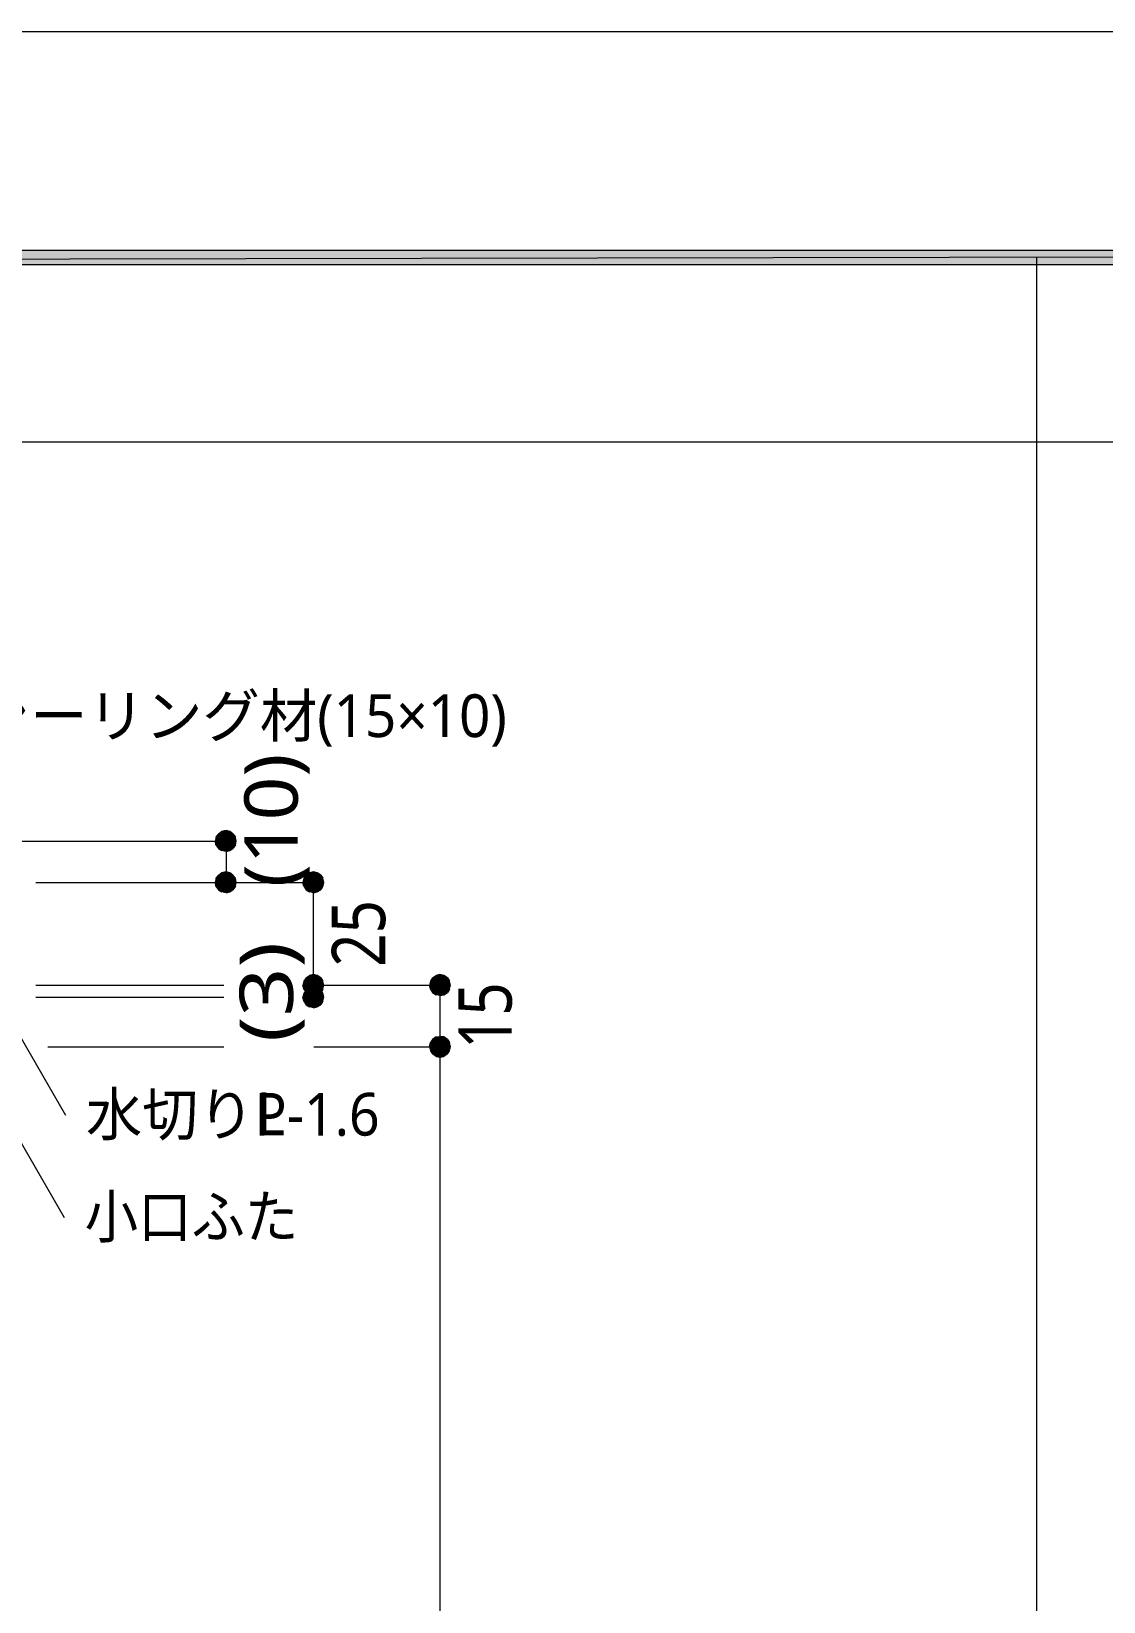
# Model space of a CAD drawing. Header units: millimetres. Extents: x 0 to 420, y 0 to 297.
# Drawn here: x 161.2 to 213.4, y 220.6 to 297 of the extents above; entities that cross this region are included whole.
import ezdxf
from ezdxf.enums import TextEntityAlignment as Align

# ---------------------------------------------------------------- set-up
doc = ezdxf.new("R2010")
doc.units = ezdxf.units.MM
doc.styles.add('kst32b', font='NotoSansJP-Variable.ttf')

msp = doc.modelspace()

# ---------------------------------------------------------------- hatches: boundary and pattern name
h = msp.add_hatch(color=7)
h.paths.add_polyline_path([(394.166, 285.623), (394.166, 286.321), (26.183, 285.623), (394.166, 285.623)])
h.paths.add_polyline_path([(394.166, 286.321), (26.183, 285.623), (26.183, 286.321), (394.166, 286.321)])
h = msp.add_hatch(color=7)
h.paths.add_polyline_path([(170.222, 257.768), (170.201, 257.577), (170.709, 257.577), (170.222, 257.768)])
h.paths.add_polyline_path([(170.201, 257.577), (170.709, 257.577), (170.222, 257.387), (170.201, 257.577)])
h.paths.add_polyline_path([(170.709, 257.577), (170.222, 257.387), (170.349, 257.217), (170.709, 257.577)])
h = msp.add_hatch(color=7)
h.paths.add_polyline_path([(170.709, 258.085), (170.497, 258.043), (170.709, 257.577), (170.709, 258.085)])
h.paths.add_polyline_path([(170.497, 258.043), (170.709, 257.577), (170.349, 257.937), (170.497, 258.043)])
h.paths.add_polyline_path([(170.709, 257.577), (170.349, 257.937), (170.222, 257.768), (170.709, 257.577)])
h = msp.add_hatch(color=7)
h.paths.add_polyline_path([(170.349, 257.217), (170.497, 257.112), (170.709, 257.577), (170.349, 257.217)])
h.paths.add_polyline_path([(170.497, 257.112), (170.709, 257.577), (170.709, 257.069), (170.497, 257.112)])
h.paths.add_polyline_path([(170.709, 257.577), (170.709, 257.069), (170.9, 257.112), (170.709, 257.577)])
for points in [[(170.9, 258.043), (170.709, 258.085), (170.709, 257.577), (170.9, 258.043)], [(170.9, 256.032), (170.709, 256.074), (170.709, 255.566), (170.9, 256.032)], [(175.154, 256.032), (174.964, 256.074), (174.964, 255.566), (175.154, 256.032)], [(175.154, 251.037), (174.964, 251.079), (174.964, 250.571), (175.154, 251.037)], [(181.314, 251.037), (181.123, 251.079), (181.123, 250.571), (181.314, 251.037)], [(175.154, 250.444), (174.964, 250.486), (174.964, 249.978), (175.154, 250.444)], [(181.589, 247.375), (181.631, 247.565), (181.123, 247.565), (181.589, 247.375)]]:
    msp.add_hatch(color=7).paths.add_polyline_path(points)
h = msp.add_hatch(color=7)
h.paths.add_polyline_path([(171.196, 257.577), (171.175, 257.768), (170.709, 257.577), (171.196, 257.577)])
h.paths.add_polyline_path([(171.175, 257.768), (170.709, 257.577), (171.048, 257.937), (171.175, 257.768)])
h.paths.add_polyline_path([(170.709, 257.577), (171.048, 257.937), (170.9, 258.043), (170.709, 257.577)])
h = msp.add_hatch(color=7)
h.paths.add_polyline_path([(170.9, 257.112), (171.048, 257.217), (170.709, 257.577), (170.9, 257.112)])
h.paths.add_polyline_path([(171.048, 257.217), (170.709, 257.577), (171.175, 257.387), (171.048, 257.217)])
h.paths.add_polyline_path([(170.709, 257.577), (171.175, 257.387), (171.196, 257.577), (170.709, 257.577)])
h = msp.add_hatch(color=7)
h.paths.add_polyline_path([(170.709, 256.074), (170.497, 256.032), (170.709, 255.566), (170.709, 256.074)])
h.paths.add_polyline_path([(170.497, 256.032), (170.709, 255.566), (170.349, 255.926), (170.497, 256.032)])
h.paths.add_polyline_path([(170.709, 255.566), (170.349, 255.926), (170.222, 255.778), (170.709, 255.566)])
h = msp.add_hatch(color=7)
h.paths.add_polyline_path([(171.196, 255.566), (171.175, 255.778), (170.709, 255.566), (171.196, 255.566)])
h.paths.add_polyline_path([(171.175, 255.778), (170.709, 255.566), (171.048, 255.926), (171.175, 255.778)])
h.paths.add_polyline_path([(170.709, 255.566), (171.048, 255.926), (170.9, 256.032), (170.709, 255.566)])
h = msp.add_hatch(color=7)
h.paths.add_polyline_path([(174.964, 256.074), (174.773, 256.032), (174.964, 255.566), (174.964, 256.074)])
h.paths.add_polyline_path([(174.773, 256.032), (174.964, 255.566), (174.604, 255.926), (174.773, 256.032)])
h.paths.add_polyline_path([(174.964, 255.566), (174.604, 255.926), (174.498, 255.778), (174.964, 255.566)])
h = msp.add_hatch(color=7)
h.paths.add_polyline_path([(175.472, 255.566), (175.429, 255.778), (174.964, 255.566), (175.472, 255.566)])
h.paths.add_polyline_path([(175.429, 255.778), (174.964, 255.566), (175.324, 255.926), (175.429, 255.778)])
h.paths.add_polyline_path([(174.964, 255.566), (175.324, 255.926), (175.154, 256.032), (174.964, 255.566)])
h = msp.add_hatch(color=7)
h.paths.add_polyline_path([(170.222, 255.778), (170.201, 255.566), (170.709, 255.566), (170.222, 255.778)])
h.paths.add_polyline_path([(170.201, 255.566), (170.709, 255.566), (170.222, 255.376), (170.201, 255.566)])
h.paths.add_polyline_path([(170.709, 255.566), (170.222, 255.376), (170.349, 255.206), (170.709, 255.566)])
h = msp.add_hatch(color=7)
h.paths.add_polyline_path([(170.349, 255.206), (170.497, 255.101), (170.709, 255.566), (170.349, 255.206)])
h.paths.add_polyline_path([(170.497, 255.101), (170.709, 255.566), (170.709, 255.058), (170.497, 255.101)])
h.paths.add_polyline_path([(170.709, 255.566), (170.709, 255.058), (170.9, 255.101), (170.709, 255.566)])
h = msp.add_hatch(color=7)
h.paths.add_polyline_path([(170.9, 255.101), (171.048, 255.206), (170.709, 255.566), (170.9, 255.101)])
h.paths.add_polyline_path([(171.048, 255.206), (170.709, 255.566), (171.175, 255.376), (171.048, 255.206)])
h.paths.add_polyline_path([(170.709, 255.566), (171.175, 255.376), (171.196, 255.566), (170.709, 255.566)])
h = msp.add_hatch(color=7)
h.paths.add_polyline_path([(174.498, 255.778), (174.456, 255.566), (174.964, 255.566), (174.498, 255.778)])
h.paths.add_polyline_path([(174.456, 255.566), (174.964, 255.566), (174.498, 255.376), (174.456, 255.566)])
h.paths.add_polyline_path([(174.964, 255.566), (174.498, 255.376), (174.604, 255.206), (174.964, 255.566)])
h = msp.add_hatch(color=7)
h.paths.add_polyline_path([(174.604, 255.206), (174.773, 255.101), (174.964, 255.566), (174.604, 255.206)])
h.paths.add_polyline_path([(174.773, 255.101), (174.964, 255.566), (174.964, 255.058), (174.773, 255.101)])
h.paths.add_polyline_path([(174.964, 255.566), (174.964, 255.058), (175.154, 255.101), (174.964, 255.566)])
h = msp.add_hatch(color=7)
h.paths.add_polyline_path([(175.154, 255.101), (175.324, 255.206), (174.964, 255.566), (175.154, 255.101)])
h.paths.add_polyline_path([(175.324, 255.206), (174.964, 255.566), (175.429, 255.376), (175.324, 255.206)])
h.paths.add_polyline_path([(174.964, 255.566), (175.429, 255.376), (175.472, 255.566), (174.964, 255.566)])
h = msp.add_hatch(color=7)
h.paths.add_polyline_path([(174.498, 250.762), (174.456, 250.571), (174.964, 250.571), (174.498, 250.762)])
h.paths.add_polyline_path([(174.456, 250.571), (174.964, 250.571), (174.498, 250.38), (174.456, 250.571)])
h.paths.add_polyline_path([(174.964, 250.571), (174.498, 250.38), (174.604, 250.211), (174.964, 250.571)])
h = msp.add_hatch(color=7)
h.paths.add_polyline_path([(174.964, 251.079), (174.773, 251.037), (174.964, 250.571), (174.964, 251.079)])
h.paths.add_polyline_path([(174.773, 251.037), (174.964, 250.571), (174.604, 250.931), (174.773, 251.037)])
h.paths.add_polyline_path([(174.964, 250.571), (174.604, 250.931), (174.498, 250.762), (174.964, 250.571)])
h = msp.add_hatch(color=7)
h.paths.add_polyline_path([(174.604, 250.211), (174.773, 250.105), (174.964, 250.571), (174.604, 250.211)])
h.paths.add_polyline_path([(174.773, 250.105), (174.964, 250.571), (174.964, 250.063), (174.773, 250.105)])
h.paths.add_polyline_path([(174.964, 250.571), (174.964, 250.063), (175.154, 250.105), (174.964, 250.571)])
h = msp.add_hatch(color=7)
h.paths.add_polyline_path([(175.472, 250.571), (175.429, 250.762), (174.964, 250.571), (175.472, 250.571)])
h.paths.add_polyline_path([(175.429, 250.762), (174.964, 250.571), (175.324, 250.931), (175.429, 250.762)])
h.paths.add_polyline_path([(174.964, 250.571), (175.324, 250.931), (175.154, 251.037), (174.964, 250.571)])
h = msp.add_hatch(color=7)
h.paths.add_polyline_path([(175.154, 250.105), (175.324, 250.211), (174.964, 250.571), (175.154, 250.105)])
h.paths.add_polyline_path([(175.324, 250.211), (174.964, 250.571), (175.429, 250.38), (175.324, 250.211)])
h.paths.add_polyline_path([(174.964, 250.571), (175.429, 250.38), (175.472, 250.571), (174.964, 250.571)])
h = msp.add_hatch(color=7)
h.paths.add_polyline_path([(180.658, 250.762), (180.615, 250.571), (181.123, 250.571), (180.658, 250.762)])
h.paths.add_polyline_path([(180.615, 250.571), (181.123, 250.571), (180.658, 250.38), (180.615, 250.571)])
h.paths.add_polyline_path([(181.123, 250.571), (180.658, 250.38), (180.763, 250.211), (181.123, 250.571)])
h = msp.add_hatch(color=7)
h.paths.add_polyline_path([(181.123, 251.079), (180.933, 251.037), (181.123, 250.571), (181.123, 251.079)])
h.paths.add_polyline_path([(180.933, 251.037), (181.123, 250.571), (180.763, 250.931), (180.933, 251.037)])
h.paths.add_polyline_path([(181.123, 250.571), (180.763, 250.931), (180.658, 250.762), (181.123, 250.571)])
h = msp.add_hatch(color=7)
h.paths.add_polyline_path([(180.763, 250.211), (180.933, 250.105), (181.123, 250.571), (180.763, 250.211)])
h.paths.add_polyline_path([(180.933, 250.105), (181.123, 250.571), (181.123, 250.063), (180.933, 250.105)])
h.paths.add_polyline_path([(181.123, 250.571), (181.123, 250.063), (181.314, 250.105), (181.123, 250.571)])
h = msp.add_hatch(color=7)
h.paths.add_polyline_path([(181.631, 250.571), (181.589, 250.762), (181.123, 250.571), (181.631, 250.571)])
h.paths.add_polyline_path([(181.589, 250.762), (181.123, 250.571), (181.483, 250.931), (181.589, 250.762)])
h.paths.add_polyline_path([(181.123, 250.571), (181.483, 250.931), (181.314, 251.037), (181.123, 250.571)])
h = msp.add_hatch(color=7)
h.paths.add_polyline_path([(181.314, 250.105), (181.483, 250.211), (181.123, 250.571), (181.314, 250.105)])
h.paths.add_polyline_path([(181.483, 250.211), (181.123, 250.571), (181.589, 250.38), (181.483, 250.211)])
h.paths.add_polyline_path([(181.123, 250.571), (181.589, 250.38), (181.631, 250.571), (181.123, 250.571)])
h = msp.add_hatch(color=7)
h.paths.add_polyline_path([(174.498, 250.169), (174.456, 249.978), (174.964, 249.978), (174.498, 250.169)])
h.paths.add_polyline_path([(174.456, 249.978), (174.964, 249.978), (174.498, 249.788), (174.456, 249.978)])
h.paths.add_polyline_path([(174.964, 249.978), (174.498, 249.788), (174.604, 249.618), (174.964, 249.978)])
h = msp.add_hatch(color=7)
h.paths.add_polyline_path([(174.964, 250.486), (174.773, 250.444), (174.964, 249.978), (174.964, 250.486)])
h.paths.add_polyline_path([(174.773, 250.444), (174.964, 249.978), (174.604, 250.338), (174.773, 250.444)])
h.paths.add_polyline_path([(174.964, 249.978), (174.604, 250.338), (174.498, 250.169), (174.964, 249.978)])
h = msp.add_hatch(color=7)
h.paths.add_polyline_path([(174.604, 249.618), (174.773, 249.513), (174.964, 249.978), (174.604, 249.618)])
h.paths.add_polyline_path([(174.773, 249.513), (174.964, 249.978), (174.964, 249.47), (174.773, 249.513)])
h.paths.add_polyline_path([(174.964, 249.978), (174.964, 249.47), (175.154, 249.513), (174.964, 249.978)])
h = msp.add_hatch(color=7)
h.paths.add_polyline_path([(175.472, 249.978), (175.429, 250.169), (174.964, 249.978), (175.472, 249.978)])
h.paths.add_polyline_path([(175.429, 250.169), (174.964, 249.978), (175.324, 250.338), (175.429, 250.169)])
h.paths.add_polyline_path([(174.964, 249.978), (175.324, 250.338), (175.154, 250.444), (174.964, 249.978)])
h = msp.add_hatch(color=7)
h.paths.add_polyline_path([(175.154, 249.513), (175.324, 249.618), (174.964, 249.978), (175.154, 249.513)])
h.paths.add_polyline_path([(175.324, 249.618), (174.964, 249.978), (175.429, 249.788), (175.324, 249.618)])
h.paths.add_polyline_path([(174.964, 249.978), (175.429, 249.788), (175.472, 249.978), (174.964, 249.978)])
h = msp.add_hatch(color=7)
h.paths.add_polyline_path([(180.763, 247.925), (180.658, 247.777), (181.123, 247.565), (180.763, 247.925)])
h.paths.add_polyline_path([(180.658, 247.777), (181.123, 247.565), (180.615, 247.565), (180.658, 247.777)])
h.paths.add_polyline_path([(181.123, 247.565), (180.615, 247.565), (180.658, 247.375), (181.123, 247.565)])
h = msp.add_hatch(color=7)
h.paths.add_polyline_path([(180.658, 247.375), (180.763, 247.227), (181.123, 247.565), (180.658, 247.375)])
h.paths.add_polyline_path([(180.763, 247.227), (181.123, 247.565), (180.933, 247.1), (180.763, 247.227)])
h.paths.add_polyline_path([(181.123, 247.565), (180.933, 247.1), (181.123, 247.057), (181.123, 247.565)])
h = msp.add_hatch(color=7)
h.paths.add_polyline_path([(181.314, 248.052), (181.123, 248.073), (181.123, 247.565), (181.314, 248.052)])
h.paths.add_polyline_path([(181.123, 248.073), (181.123, 247.565), (180.933, 248.052), (181.123, 248.073)])
h.paths.add_polyline_path([(181.123, 247.565), (180.933, 248.052), (180.763, 247.925), (181.123, 247.565)])
h = msp.add_hatch(color=7)
h.paths.add_polyline_path([(181.631, 247.565), (181.589, 247.777), (181.123, 247.565), (181.631, 247.565)])
h.paths.add_polyline_path([(181.589, 247.777), (181.123, 247.565), (181.483, 247.925), (181.589, 247.777)])
h.paths.add_polyline_path([(181.123, 247.565), (181.483, 247.925), (181.314, 248.052), (181.123, 247.565)])
h = msp.add_hatch(color=7)
h.paths.add_polyline_path([(181.123, 247.057), (181.314, 247.1), (181.123, 247.565), (181.123, 247.057)])
h.paths.add_polyline_path([(181.314, 247.1), (181.123, 247.565), (181.483, 247.227), (181.314, 247.1)])
h.paths.add_polyline_path([(181.123, 247.565), (181.483, 247.227), (181.589, 247.375), (181.123, 247.565)])

# ---------------------------------------------------------------- linework, layer by layer
at = {"lineweight": 13}
msp.add_lwpolyline([(0.191, 0), (0.191, 296.968), (420.158, 296.968), (420.158, 0)], close=True, dxfattribs=at)
at = {"lineweight": 0}
for points in [[(394.166, 285.623), (394.166, 286.321), (26.183, 285.623)], [(394.166, 286.321), (26.183, 285.623), (26.183, 286.321)], [(170.222, 257.768), (170.201, 257.577), (170.709, 257.577)], [(170.201, 257.577), (170.709, 257.577), (170.222, 257.387)], [(170.709, 257.577), (170.349, 257.937), (170.222, 257.768)], [(170.709, 257.577), (170.222, 257.387), (170.349, 257.217)], [(170.497, 258.043), (170.709, 257.577), (170.349, 257.937)], [(170.349, 257.217), (170.497, 257.112), (170.709, 257.577)], [(170.709, 258.085), (170.497, 258.043), (170.709, 257.577)], [(170.497, 257.112), (170.709, 257.577), (170.709, 257.069)], [(170.9, 258.043), (170.709, 258.085), (170.709, 257.577)], [(170.709, 257.577), (171.048, 257.937), (170.9, 258.043)], [(171.175, 257.768), (170.709, 257.577), (171.048, 257.937)], [(171.196, 257.577), (171.175, 257.768), (170.709, 257.577)], [(170.709, 257.577), (170.709, 257.069), (170.9, 257.112)], [(170.9, 257.112), (171.048, 257.217), (170.709, 257.577)], [(171.048, 257.217), (170.709, 257.577), (171.175, 257.387)], [(170.709, 257.577), (171.175, 257.387), (171.196, 257.577)], [(170.709, 255.566), (170.349, 255.926), (170.222, 255.778)], [(170.497, 256.032), (170.709, 255.566), (170.349, 255.926)], [(170.709, 256.074), (170.497, 256.032), (170.709, 255.566)], [(170.9, 256.032), (170.709, 256.074), (170.709, 255.566)], [(170.709, 255.566), (171.048, 255.926), (170.9, 256.032)], [(171.175, 255.778), (170.709, 255.566), (171.048, 255.926)], [(174.964, 255.566), (174.604, 255.926), (174.498, 255.778)], [(174.773, 256.032), (174.964, 255.566), (174.604, 255.926)], [(174.964, 256.074), (174.773, 256.032), (174.964, 255.566)], [(175.154, 256.032), (174.964, 256.074), (174.964, 255.566)], [(174.964, 255.566), (175.324, 255.926), (175.154, 256.032)], [(175.429, 255.778), (174.964, 255.566), (175.324, 255.926)], [(170.222, 255.778), (170.201, 255.566), (170.709, 255.566)], [(170.201, 255.566), (170.709, 255.566), (170.222, 255.376)], [(170.709, 255.566), (170.222, 255.376), (170.349, 255.206)], [(170.349, 255.206), (170.497, 255.101), (170.709, 255.566)], [(170.497, 255.101), (170.709, 255.566), (170.709, 255.058)], [(171.196, 255.566), (171.175, 255.778), (170.709, 255.566)], [(170.709, 255.566), (170.709, 255.058), (170.9, 255.101)], [(170.9, 255.101), (171.048, 255.206), (170.709, 255.566)], [(171.048, 255.206), (170.709, 255.566), (171.175, 255.376)], [(170.709, 255.566), (171.175, 255.376), (171.196, 255.566)], [(174.498, 255.778), (174.456, 255.566), (174.964, 255.566)], [(174.456, 255.566), (174.964, 255.566), (174.498, 255.376)], [(174.964, 255.566), (174.498, 255.376), (174.604, 255.206)], [(174.604, 255.206), (174.773, 255.101), (174.964, 255.566)], [(174.773, 255.101), (174.964, 255.566), (174.964, 255.058)], [(175.472, 255.566), (175.429, 255.778), (174.964, 255.566)], [(174.964, 255.566), (174.964, 255.058), (175.154, 255.101)], [(175.154, 255.101), (175.324, 255.206), (174.964, 255.566)], [(175.324, 255.206), (174.964, 255.566), (175.429, 255.376)], [(174.964, 255.566), (175.429, 255.376), (175.472, 255.566)], [(174.498, 250.762), (174.456, 250.571), (174.964, 250.571)], [(174.456, 250.571), (174.964, 250.571), (174.498, 250.38)], [(174.964, 250.571), (174.604, 250.931), (174.498, 250.762)], [(174.964, 250.571), (174.498, 250.38), (174.604, 250.211)], [(174.773, 251.037), (174.964, 250.571), (174.604, 250.931)], [(174.604, 250.211), (174.773, 250.105), (174.964, 250.571)], [(174.964, 251.079), (174.773, 251.037), (174.964, 250.571)], [(174.773, 250.105), (174.964, 250.571), (174.964, 250.063)], [(175.154, 251.037), (174.964, 251.079), (174.964, 250.571)], [(174.964, 250.571), (175.324, 250.931), (175.154, 251.037)], [(175.429, 250.762), (174.964, 250.571), (175.324, 250.931)], [(175.472, 250.571), (175.429, 250.762), (174.964, 250.571)], [(174.964, 250.571), (174.964, 250.063), (175.154, 250.105)], [(175.154, 250.105), (175.324, 250.211), (174.964, 250.571)], [(175.324, 250.211), (174.964, 250.571), (175.429, 250.38)], [(174.964, 250.571), (175.429, 250.38), (175.472, 250.571)], [(180.658, 250.762), (180.615, 250.571), (181.123, 250.571)], [(180.615, 250.571), (181.123, 250.571), (180.658, 250.38)], [(181.123, 250.571), (180.763, 250.931), (180.658, 250.762)], [(181.123, 250.571), (180.658, 250.38), (180.763, 250.211)], [(180.933, 251.037), (181.123, 250.571), (180.763, 250.931)], [(180.763, 250.211), (180.933, 250.105), (181.123, 250.571)], [(181.123, 251.079), (180.933, 251.037), (181.123, 250.571)], [(180.933, 250.105), (181.123, 250.571), (181.123, 250.063)], [(181.314, 251.037), (181.123, 251.079), (181.123, 250.571)], [(181.123, 250.571), (181.483, 250.931), (181.314, 251.037)], [(181.589, 250.762), (181.123, 250.571), (181.483, 250.931)], [(181.631, 250.571), (181.589, 250.762), (181.123, 250.571)], [(181.123, 250.571), (181.123, 250.063), (181.314, 250.105)], [(181.314, 250.105), (181.483, 250.211), (181.123, 250.571)], [(181.483, 250.211), (181.123, 250.571), (181.589, 250.38)], [(181.123, 250.571), (181.589, 250.38), (181.631, 250.571)], [(174.498, 250.169), (174.456, 249.978), (174.964, 249.978)], [(174.456, 249.978), (174.964, 249.978), (174.498, 249.788)], [(174.964, 249.978), (174.604, 250.338), (174.498, 250.169)], [(174.964, 249.978), (174.498, 249.788), (174.604, 249.618)], [(174.773, 250.444), (174.964, 249.978), (174.604, 250.338)], [(174.604, 249.618), (174.773, 249.513), (174.964, 249.978)], [(174.964, 250.486), (174.773, 250.444), (174.964, 249.978)], [(174.773, 249.513), (174.964, 249.978), (174.964, 249.47)], [(175.154, 250.444), (174.964, 250.486), (174.964, 249.978)], [(174.964, 249.978), (175.324, 250.338), (175.154, 250.444)], [(175.429, 250.169), (174.964, 249.978), (175.324, 250.338)], [(175.472, 249.978), (175.429, 250.169), (174.964, 249.978)], [(174.964, 249.978), (174.964, 249.47), (175.154, 249.513)], [(175.154, 249.513), (175.324, 249.618), (174.964, 249.978)], [(175.324, 249.618), (174.964, 249.978), (175.429, 249.788)], [(174.964, 249.978), (175.429, 249.788), (175.472, 249.978)], [(180.658, 247.777), (181.123, 247.565), (180.615, 247.565)], [(181.123, 247.565), (180.615, 247.565), (180.658, 247.375)], [(180.763, 247.925), (180.658, 247.777), (181.123, 247.565)], [(180.658, 247.375), (180.763, 247.227), (181.123, 247.565)], [(181.123, 247.565), (180.933, 248.052), (180.763, 247.925)], [(180.763, 247.227), (181.123, 247.565), (180.933, 247.1)], [(181.123, 248.073), (181.123, 247.565), (180.933, 248.052)], [(181.123, 247.565), (180.933, 247.1), (181.123, 247.057)], [(181.314, 248.052), (181.123, 248.073), (181.123, 247.565)], [(181.123, 247.565), (181.483, 247.925), (181.314, 248.052)], [(181.589, 247.777), (181.123, 247.565), (181.483, 247.925)], [(181.631, 247.565), (181.589, 247.777), (181.123, 247.565)], [(181.123, 247.057), (181.314, 247.1), (181.123, 247.565)], [(181.314, 247.1), (181.123, 247.565), (181.483, 247.227)], [(181.123, 247.565), (181.483, 247.227), (181.589, 247.375)], [(181.589, 247.375), (181.631, 247.565), (181.123, 247.565)]]:
    msp.add_lwpolyline(points, close=True, dxfattribs=at)
at = {"lineweight": 13}
for points in [[(210.164, 285.983), (210.164, 45.995)], [(394.166, 276.987), (26.183, 276.987)], [(153.924, 257.577), (170.709, 257.577)], [(170.709, 257.577), (170.709, 255.566)], [(155.893, 256.371), (162.899, 244.242)], [(161.459, 255.566), (174.964, 255.566)], [(174.964, 249.978), (174.964, 250.571), (174.964, 255.566)], [(155.829, 251.396), (162.835, 239.268)], [(161.459, 250.571), (170.603, 250.571)], [(174.985, 250.571), (181.123, 250.571)], [(181.123, 250.571), (181.123, 247.565)], [(161.459, 249.978), (170.603, 249.978)], [(162.031, 247.565), (170.603, 247.565)], [(174.985, 247.565), (181.123, 247.565)], [(181.123, 247.565), (181.123, 188.341)]]:
    msp.add_lwpolyline(points, dxfattribs=at)

# ---------------------------------------------------------------- texts
at = {"style": 'kst32b'}
for s, height, p, p2 in [('シーリング材(15×10)', 2.07913, (158.39, 262.636), (184.379, 262.636)), ('(10)', 2.5989, (174.202, 255.333), (174.202, 261.831)), ('25', 2.5989, (178.456, 251.46), (178.456, 254.709)), ('(3)', 2.5989, (173.969, 247.798), (173.969, 252.671)), ('15', 2.5989, (184.616, 247.459), (184.616, 250.708)), ('水切りP-1.6', 2.0791, (163.894, 243.247), (178.188, 243.247)), ('小口ふた', 2.0791, (163.83, 238.273), (174.226, 238.273))]:
    msp.add_text(s, height=height, dxfattribs=at).set_placement(p, p2, align=Align.FIT)
msp.add_text('L', height=2.079, dxfattribs=at).set_placement((172.17, 243.268))

doc.saveas('drawing.dxf')
